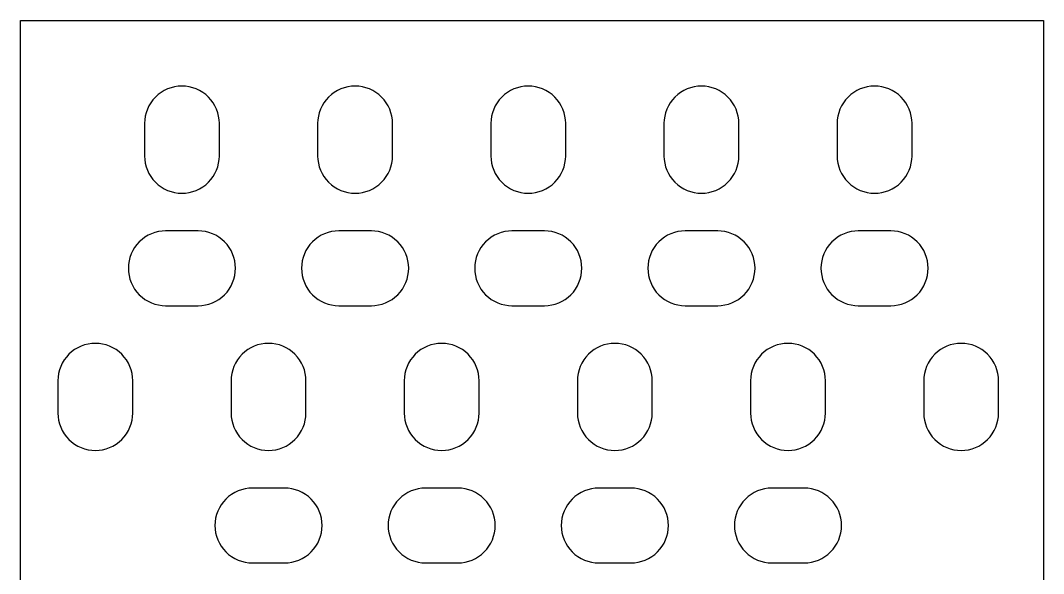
# Model space of a CAD drawing. Header units: millimetres. Extents: x 0 to 2999, y -24 to 432.
# Drawn here: x 2081.6 to 2518.8, y 195.4 to 432 of the extents above; entities that cross this region are included whole.
import ezdxf

# ---------------------------------------------------------------- set-up
doc = ezdxf.new("R2010")
doc.units = ezdxf.units.MM
doc.layers.add('CORTE', color=7, linetype='CONTINUOUS')

msp = doc.modelspace()

# ---------------------------------------------------------------- linework, layer by layer
at = {"layer": 'CORTE'}
for points in [[(2518.8, 0), (2081.6, 0), (2081.6, 432), (2518.8, 432), (2518.8, 0)], [(2153.72, 403.59), (2152.17, 403.82), (2150.6, 403.9), (2149.03, 403.82), (2147.48, 403.59), (2145.96, 403.21), (2144.48, 402.68), (2143.06, 402.01), (2141.71, 401.2), (2140.45, 400.27), (2139.29, 399.21), (2138.23, 398.05), (2137.3, 396.79), (2136.49, 395.44), (2135.82, 394.02), (2135.29, 392.54), (2134.91, 391.02), (2134.68, 389.47), (2134.6, 388), (2134.6, 388), (2134.6, 387.9), (2134.6, 374.1), (2134.6, 374), (2134.6, 374), (2134.68, 372.53), (2134.91, 370.98), (2135.29, 369.46), (2135.82, 367.98), (2136.49, 366.56), (2137.3, 365.21), (2138.23, 363.95), (2139.29, 362.79), (2140.45, 361.73), (2141.71, 360.8), (2143.06, 359.99), (2144.48, 359.32), (2145.96, 358.79), (2147.48, 358.41), (2149.03, 358.18), (2150.6, 358.1), (2152.17, 358.18), (2153.72, 358.41), (2155.24, 358.79), (2156.72, 359.32), (2158.14, 359.99), (2159.49, 360.8), (2160.75, 361.73), (2161.91, 362.79), (2162.97, 363.95), (2163.9, 365.21), (2164.71, 366.56), (2165.38, 367.98), (2165.91, 369.46), (2166.29, 370.98), (2166.52, 372.53), (2166.6, 374), (2166.6, 374), (2166.6, 374.1), (2166.6, 387.9), (2166.6, 388), (2166.6, 388), (2166.52, 389.47), (2166.29, 391.02), (2165.91, 392.54), (2165.38, 394.02), (2164.71, 395.44), (2163.9, 396.79), (2162.97, 398.05), (2161.91, 399.21), (2160.75, 400.27), (2159.49, 401.2), (2158.14, 402.01), (2156.72, 402.68), (2155.24, 403.21), (2153.72, 403.59)], [(2229.24, 403.21), (2227.72, 403.59), (2226.17, 403.82), (2224.6, 403.9), (2223.03, 403.82), (2221.48, 403.59), (2219.96, 403.21), (2218.48, 402.68), (2217.06, 402.01), (2215.71, 401.2), (2214.45, 400.27), (2213.29, 399.21), (2212.23, 398.05), (2211.3, 396.79), (2210.49, 395.44), (2209.82, 394.02), (2209.29, 392.54), (2208.91, 391.02), (2208.68, 389.47), (2208.6, 388), (2208.6, 388), (2208.6, 387.9), (2208.6, 374.1), (2208.6, 374), (2208.6, 374), (2208.68, 372.53), (2208.91, 370.98), (2209.29, 369.46), (2209.82, 367.98), (2210.49, 366.56), (2211.3, 365.21), (2212.23, 363.95), (2213.29, 362.79), (2214.45, 361.73), (2215.71, 360.8), (2217.06, 359.99), (2218.48, 359.32), (2219.96, 358.79), (2221.48, 358.41), (2223.03, 358.18), (2224.6, 358.1), (2226.17, 358.18), (2227.72, 358.41), (2229.24, 358.79), (2230.72, 359.32), (2232.14, 359.99), (2233.49, 360.8), (2234.75, 361.73), (2235.91, 362.79), (2236.97, 363.95), (2237.9, 365.21), (2238.71, 366.56), (2239.38, 367.98), (2239.91, 369.46), (2240.29, 370.98), (2240.52, 372.53), (2240.6, 374), (2240.6, 374), (2240.6, 374.1), (2240.6, 387.9), (2240.6, 388), (2240.6, 388), (2240.52, 389.47), (2240.29, 391.02), (2239.91, 392.54), (2239.38, 394.02), (2238.71, 395.44), (2237.9, 396.79), (2236.97, 398.05), (2235.91, 399.21), (2234.75, 400.27), (2233.49, 401.2), (2232.14, 402.01), (2230.72, 402.68), (2229.24, 403.21)], [(2304.72, 402.68), (2303.24, 403.21), (2301.72, 403.59), (2300.17, 403.82), (2298.6, 403.9), (2297.03, 403.82), (2295.48, 403.59), (2293.96, 403.21), (2292.48, 402.68), (2291.06, 402.01), (2289.71, 401.2), (2288.45, 400.27), (2287.29, 399.21), (2286.23, 398.05), (2285.3, 396.79), (2284.49, 395.44), (2283.82, 394.02), (2283.29, 392.54), (2282.91, 391.02), (2282.68, 389.47), (2282.6, 388), (2282.6, 388), (2282.6, 387.9), (2282.6, 374.1), (2282.6, 374), (2282.6, 374), (2282.68, 372.53), (2282.91, 370.98), (2283.29, 369.46), (2283.82, 367.98), (2284.49, 366.56), (2285.3, 365.21), (2286.23, 363.95), (2287.29, 362.79), (2288.45, 361.73), (2289.71, 360.8), (2291.06, 359.99), (2292.48, 359.32), (2293.96, 358.79), (2295.48, 358.41), (2297.03, 358.18), (2298.6, 358.1), (2300.17, 358.18), (2301.72, 358.41), (2303.24, 358.79), (2304.72, 359.32), (2306.14, 359.99), (2307.49, 360.8), (2308.75, 361.73), (2309.91, 362.79), (2310.97, 363.95), (2311.9, 365.21), (2312.71, 366.56), (2313.38, 367.98), (2313.91, 369.46), (2314.29, 370.98), (2314.52, 372.53), (2314.6, 374), (2314.6, 374), (2314.6, 374.1), (2314.6, 387.9), (2314.6, 388), (2314.6, 388), (2314.52, 389.47), (2314.29, 391.02), (2313.91, 392.54), (2313.38, 394.02), (2312.71, 395.44), (2311.9, 396.79), (2310.97, 398.05), (2309.91, 399.21), (2308.75, 400.27), (2307.49, 401.2), (2306.14, 402.01), (2304.72, 402.68)], [(2380.14, 402.01), (2378.72, 402.68), (2377.24, 403.21), (2375.72, 403.59), (2374.17, 403.82), (2372.6, 403.9), (2371.03, 403.82), (2369.48, 403.59), (2367.96, 403.21), (2366.48, 402.68), (2365.06, 402.01), (2363.71, 401.2), (2362.45, 400.27), (2361.29, 399.21), (2360.23, 398.05), (2359.3, 396.79), (2358.49, 395.44), (2357.82, 394.02), (2357.29, 392.54), (2356.91, 391.02), (2356.68, 389.47), (2356.6, 388), (2356.6, 388), (2356.6, 387.9), (2356.6, 374.1), (2356.6, 374), (2356.6, 374), (2356.68, 372.53), (2356.91, 370.98), (2357.29, 369.46), (2357.82, 367.98), (2358.49, 366.56), (2359.3, 365.21), (2360.23, 363.95), (2361.29, 362.79), (2362.45, 361.73), (2363.71, 360.8), (2365.06, 359.99), (2366.48, 359.32), (2367.96, 358.79), (2369.48, 358.41), (2371.03, 358.18), (2372.6, 358.1), (2374.17, 358.18), (2375.72, 358.41), (2377.24, 358.79), (2378.72, 359.32), (2380.14, 359.99), (2381.49, 360.8), (2382.75, 361.73), (2383.91, 362.79), (2384.97, 363.95), (2385.9, 365.21), (2386.71, 366.56), (2387.38, 367.98), (2387.91, 369.46), (2388.29, 370.98), (2388.52, 372.53), (2388.6, 374), (2388.6, 374), (2388.6, 374.1), (2388.6, 387.9), (2388.6, 388), (2388.6, 388), (2388.52, 389.47), (2388.29, 391.02), (2387.91, 392.54), (2387.38, 394.02), (2386.71, 395.44), (2385.9, 396.79), (2384.97, 398.05), (2383.91, 399.21), (2382.75, 400.27), (2381.49, 401.2), (2380.14, 402.01)], [(2455.49, 401.2), (2454.14, 402.01), (2452.72, 402.68), (2451.24, 403.21), (2449.72, 403.59), (2448.17, 403.82), (2446.6, 403.9), (2445.03, 403.82), (2443.48, 403.59), (2441.96, 403.21), (2440.48, 402.68), (2439.06, 402.01), (2437.71, 401.2), (2436.45, 400.27), (2435.29, 399.21), (2434.23, 398.05), (2433.3, 396.79), (2432.49, 395.44), (2431.82, 394.02), (2431.29, 392.54), (2430.91, 391.02), (2430.68, 389.47), (2430.6, 388), (2430.6, 388), (2430.6, 387.9), (2430.6, 374.1), (2430.6, 374), (2430.6, 374), (2430.68, 372.53), (2430.91, 370.98), (2431.29, 369.46), (2431.82, 367.98), (2432.49, 366.56), (2433.3, 365.21), (2434.23, 363.95), (2435.29, 362.79), (2436.45, 361.73), (2437.71, 360.8), (2439.06, 359.99), (2440.48, 359.32), (2441.96, 358.79), (2443.48, 358.41), (2445.03, 358.18), (2446.6, 358.1), (2448.17, 358.18), (2449.72, 358.41), (2451.24, 358.79), (2452.72, 359.32), (2454.14, 359.99), (2455.49, 360.8), (2456.75, 361.73), (2457.91, 362.79), (2458.97, 363.95), (2459.9, 365.21), (2460.71, 366.56), (2461.38, 367.98), (2461.91, 369.46), (2462.29, 370.98), (2462.52, 372.53), (2462.6, 374), (2462.6, 374), (2462.6, 374.1), (2462.6, 387.9), (2462.6, 388), (2462.6, 388), (2462.52, 389.47), (2462.29, 391.02), (2461.91, 392.54), (2461.38, 394.02), (2460.71, 395.44), (2459.9, 396.79), (2458.97, 398.05), (2457.91, 399.21), (2456.75, 400.27), (2455.49, 401.2)], [(2162.14, 310.69), (2163.62, 311.22), (2165.04, 311.89), (2166.39, 312.7), (2167.65, 313.63), (2168.81, 314.69), (2169.87, 315.85), (2170.8, 317.11), (2171.61, 318.46), (2172.28, 319.88), (2172.81, 321.36), (2173.19, 322.88), (2173.42, 324.43), (2173.5, 326), (2173.42, 327.57), (2173.19, 329.12), (2172.81, 330.64), (2172.28, 332.12), (2171.61, 333.54), (2170.8, 334.89), (2169.87, 336.15), (2168.81, 337.31), (2167.65, 338.37), (2166.39, 339.3), (2165.04, 340.11), (2163.62, 340.78), (2162.14, 341.31), (2160.62, 341.69), (2159.07, 341.92), (2157.6, 342), (2157.6, 342), (2157.5, 342), (2143.7, 342), (2143.6, 342), (2143.6, 342), (2142.13, 341.92), (2140.58, 341.69), (2139.06, 341.31), (2137.58, 340.78), (2136.16, 340.11), (2134.81, 339.3), (2133.55, 338.37), (2132.39, 337.31), (2131.33, 336.15), (2130.4, 334.89), (2129.59, 333.54), (2128.92, 332.12), (2128.39, 330.64), (2128.01, 329.12), (2127.78, 327.57), (2127.7, 326), (2127.78, 324.43), (2128.01, 322.88), (2128.39, 321.36), (2128.92, 319.88), (2129.59, 318.46), (2130.4, 317.11), (2131.33, 315.85), (2132.39, 314.69), (2133.55, 313.63), (2134.81, 312.7), (2136.16, 311.89), (2137.58, 311.22), (2139.06, 310.69), (2140.58, 310.31), (2142.13, 310.08), (2143.6, 310), (2143.6, 310), (2143.7, 310), (2157.5, 310), (2157.6, 310), (2157.6, 310), (2159.07, 310.08), (2160.62, 310.31), (2162.14, 310.69)], [(2234.62, 310.31), (2236.14, 310.69), (2237.62, 311.22), (2239.04, 311.89), (2240.39, 312.7), (2241.65, 313.63), (2242.81, 314.69), (2243.87, 315.85), (2244.8, 317.11), (2245.61, 318.46), (2246.28, 319.88), (2246.81, 321.36), (2247.19, 322.88), (2247.42, 324.43), (2247.5, 326), (2247.42, 327.57), (2247.19, 329.12), (2246.81, 330.64), (2246.28, 332.12), (2245.61, 333.54), (2244.8, 334.89), (2243.87, 336.15), (2242.81, 337.31), (2241.65, 338.37), (2240.39, 339.3), (2239.04, 340.11), (2237.62, 340.78), (2236.14, 341.31), (2234.62, 341.69), (2233.07, 341.92), (2231.6, 342), (2231.6, 342), (2231.5, 342), (2217.7, 342), (2217.6, 342), (2217.6, 342), (2216.13, 341.92), (2214.58, 341.69), (2213.06, 341.31), (2211.58, 340.78), (2210.16, 340.11), (2208.81, 339.3), (2207.55, 338.37), (2206.39, 337.31), (2205.33, 336.15), (2204.4, 334.89), (2203.59, 333.54), (2202.92, 332.12), (2202.39, 330.64), (2202.01, 329.12), (2201.78, 327.57), (2201.7, 326), (2201.78, 324.43), (2202.01, 322.88), (2202.39, 321.36), (2202.92, 319.88), (2203.59, 318.46), (2204.4, 317.11), (2205.33, 315.85), (2206.39, 314.69), (2207.55, 313.63), (2208.81, 312.7), (2210.16, 311.89), (2211.58, 311.22), (2213.06, 310.69), (2214.58, 310.31), (2216.13, 310.08), (2217.6, 310), (2217.6, 310), (2217.7, 310), (2231.5, 310), (2231.6, 310), (2231.6, 310), (2233.07, 310.08), (2234.62, 310.31)], [(2307.07, 310.08), (2308.62, 310.31), (2310.14, 310.69), (2311.62, 311.22), (2313.04, 311.89), (2314.39, 312.7), (2315.65, 313.63), (2316.81, 314.69), (2317.87, 315.85), (2318.8, 317.11), (2319.61, 318.46), (2320.28, 319.88), (2320.81, 321.36), (2321.19, 322.88), (2321.42, 324.43), (2321.5, 326), (2321.42, 327.57), (2321.19, 329.12), (2320.81, 330.64), (2320.28, 332.12), (2319.61, 333.54), (2318.8, 334.89), (2317.87, 336.15), (2316.81, 337.31), (2315.65, 338.37), (2314.39, 339.3), (2313.04, 340.11), (2311.62, 340.78), (2310.14, 341.31), (2308.62, 341.69), (2307.07, 341.92), (2305.6, 342), (2305.6, 342), (2305.5, 342), (2291.7, 342), (2291.6, 342), (2291.6, 342), (2290.13, 341.92), (2288.58, 341.69), (2287.06, 341.31), (2285.58, 340.78), (2284.16, 340.11), (2282.81, 339.3), (2281.55, 338.37), (2280.39, 337.31), (2279.33, 336.15), (2278.4, 334.89), (2277.59, 333.54), (2276.92, 332.12), (2276.39, 330.64), (2276.01, 329.12), (2275.78, 327.57), (2275.7, 326), (2275.78, 324.43), (2276.01, 322.88), (2276.39, 321.36), (2276.92, 319.88), (2277.59, 318.46), (2278.4, 317.11), (2279.33, 315.85), (2280.39, 314.69), (2281.55, 313.63), (2282.81, 312.7), (2284.16, 311.89), (2285.58, 311.22), (2287.06, 310.69), (2288.58, 310.31), (2290.13, 310.08), (2291.6, 310), (2291.6, 310), (2291.7, 310), (2305.5, 310), (2305.6, 310), (2305.6, 310), (2307.07, 310.08)], [(2379.6, 310), (2381.07, 310.08), (2382.62, 310.31), (2384.14, 310.69), (2385.62, 311.22), (2387.04, 311.89), (2388.39, 312.7), (2389.65, 313.63), (2390.81, 314.69), (2391.87, 315.85), (2392.8, 317.11), (2393.61, 318.46), (2394.28, 319.88), (2394.81, 321.36), (2395.19, 322.88), (2395.42, 324.43), (2395.5, 326), (2395.42, 327.57), (2395.19, 329.12), (2394.81, 330.64), (2394.28, 332.12), (2393.61, 333.54), (2392.8, 334.89), (2391.87, 336.15), (2390.81, 337.31), (2389.65, 338.37), (2388.39, 339.3), (2387.04, 340.11), (2385.62, 340.78), (2384.14, 341.31), (2382.62, 341.69), (2381.07, 341.92), (2379.6, 342), (2379.6, 342), (2379.5, 342), (2365.7, 342), (2365.6, 342), (2365.6, 342), (2364.13, 341.92), (2362.58, 341.69), (2361.06, 341.31), (2359.58, 340.78), (2358.16, 340.11), (2356.81, 339.3), (2355.55, 338.37), (2354.39, 337.31), (2353.33, 336.15), (2352.4, 334.89), (2351.59, 333.54), (2350.92, 332.12), (2350.39, 330.64), (2350.01, 329.12), (2349.78, 327.57), (2349.7, 326), (2349.78, 324.43), (2350.01, 322.88), (2350.39, 321.36), (2350.92, 319.88), (2351.59, 318.46), (2352.4, 317.11), (2353.33, 315.85), (2354.39, 314.69), (2355.55, 313.63), (2356.81, 312.7), (2358.16, 311.89), (2359.58, 311.22), (2361.06, 310.69), (2362.58, 310.31), (2364.13, 310.08), (2365.6, 310), (2365.6, 310), (2365.7, 310), (2379.5, 310), (2379.6, 310), (2379.6, 310)], [(2453.6, 310), (2453.6, 310), (2455.07, 310.08), (2456.62, 310.31), (2458.14, 310.69), (2459.62, 311.22), (2461.04, 311.89), (2462.39, 312.7), (2463.65, 313.63), (2464.81, 314.69), (2465.87, 315.85), (2466.8, 317.11), (2467.61, 318.46), (2468.28, 319.88), (2468.81, 321.36), (2469.19, 322.88), (2469.42, 324.43), (2469.5, 326), (2469.42, 327.57), (2469.19, 329.12), (2468.81, 330.64), (2468.28, 332.12), (2467.61, 333.54), (2466.8, 334.89), (2465.87, 336.15), (2464.81, 337.31), (2463.65, 338.37), (2462.39, 339.3), (2461.04, 340.11), (2459.62, 340.78), (2458.14, 341.31), (2456.62, 341.69), (2455.07, 341.92), (2453.6, 342), (2453.6, 342), (2453.5, 342), (2439.7, 342), (2439.6, 342), (2439.6, 342), (2438.13, 341.92), (2436.58, 341.69), (2435.06, 341.31), (2433.58, 340.78), (2432.16, 340.11), (2430.81, 339.3), (2429.55, 338.37), (2428.39, 337.31), (2427.33, 336.15), (2426.4, 334.89), (2425.59, 333.54), (2424.92, 332.12), (2424.39, 330.64), (2424.01, 329.12), (2423.78, 327.57), (2423.7, 326), (2423.78, 324.43), (2424.01, 322.88), (2424.39, 321.36), (2424.92, 319.88), (2425.59, 318.46), (2426.4, 317.11), (2427.33, 315.85), (2428.39, 314.69), (2429.55, 313.63), (2430.81, 312.7), (2432.16, 311.89), (2433.58, 311.22), (2435.06, 310.69), (2436.58, 310.31), (2438.13, 310.08), (2439.6, 310), (2439.6, 310), (2439.7, 310), (2453.5, 310), (2453.6, 310)], [(2107.48, 292.68), (2106.06, 292.01), (2104.71, 291.2), (2103.45, 290.27), (2102.29, 289.21), (2101.23, 288.05), (2100.3, 286.79), (2099.49, 285.44), (2098.82, 284.02), (2098.29, 282.54), (2097.91, 281.02), (2097.68, 279.47), (2097.6, 278), (2097.6, 278), (2097.6, 277.9), (2097.6, 264.1), (2097.6, 264), (2097.6, 264), (2097.68, 262.53), (2097.91, 260.98), (2098.29, 259.46), (2098.82, 257.98), (2099.49, 256.56), (2100.3, 255.21), (2101.23, 253.95), (2102.29, 252.79), (2103.45, 251.73), (2104.71, 250.8), (2106.06, 249.99), (2107.48, 249.32), (2108.96, 248.79), (2110.48, 248.41), (2112.03, 248.18), (2113.6, 248.1), (2115.17, 248.18), (2116.72, 248.41), (2118.24, 248.79), (2119.72, 249.32), (2121.14, 249.99), (2122.49, 250.8), (2123.75, 251.73), (2124.91, 252.79), (2125.97, 253.95), (2126.9, 255.21), (2127.71, 256.56), (2128.38, 257.98), (2128.91, 259.46), (2129.29, 260.98), (2129.52, 262.53), (2129.6, 264), (2129.6, 264), (2129.6, 264.1), (2129.6, 277.9), (2129.6, 278), (2129.6, 278), (2129.52, 279.47), (2129.29, 281.02), (2128.91, 282.54), (2128.38, 284.02), (2127.71, 285.44), (2126.9, 286.79), (2125.97, 288.05), (2124.91, 289.21), (2123.75, 290.27), (2122.49, 291.2), (2121.14, 292.01), (2119.72, 292.68), (2118.24, 293.21), (2116.72, 293.59), (2115.17, 293.82), (2113.6, 293.9), (2112.03, 293.82), (2110.48, 293.59), (2108.96, 293.21), (2107.48, 292.68)], [(2182.96, 293.21), (2181.48, 292.68), (2180.06, 292.01), (2178.71, 291.2), (2177.45, 290.27), (2176.29, 289.21), (2175.23, 288.05), (2174.3, 286.79), (2173.49, 285.44), (2172.82, 284.02), (2172.29, 282.54), (2171.91, 281.02), (2171.68, 279.47), (2171.6, 278), (2171.6, 278), (2171.6, 277.9), (2171.6, 264.1), (2171.6, 264), (2171.6, 264), (2171.68, 262.53), (2171.91, 260.98), (2172.29, 259.46), (2172.82, 257.98), (2173.49, 256.56), (2174.3, 255.21), (2175.23, 253.95), (2176.29, 252.79), (2177.45, 251.73), (2178.71, 250.8), (2180.06, 249.99), (2181.48, 249.32), (2182.96, 248.79), (2184.48, 248.41), (2186.03, 248.18), (2187.6, 248.1), (2189.17, 248.18), (2190.72, 248.41), (2192.24, 248.79), (2193.72, 249.32), (2195.14, 249.99), (2196.49, 250.8), (2197.75, 251.73), (2198.91, 252.79), (2199.97, 253.95), (2200.9, 255.21), (2201.71, 256.56), (2202.38, 257.98), (2202.91, 259.46), (2203.29, 260.98), (2203.52, 262.53), (2203.6, 264), (2203.6, 264), (2203.6, 264.1), (2203.6, 277.9), (2203.6, 278), (2203.6, 278), (2203.52, 279.47), (2203.29, 281.02), (2202.91, 282.54), (2202.38, 284.02), (2201.71, 285.44), (2200.9, 286.79), (2199.97, 288.05), (2198.91, 289.21), (2197.75, 290.27), (2196.49, 291.2), (2195.14, 292.01), (2193.72, 292.68), (2192.24, 293.21), (2190.72, 293.59), (2189.17, 293.82), (2187.6, 293.9), (2186.03, 293.82), (2184.48, 293.59), (2182.96, 293.21)], [(2258.48, 293.59), (2256.96, 293.21), (2255.48, 292.68), (2254.06, 292.01), (2252.71, 291.2), (2251.45, 290.27), (2250.29, 289.21), (2249.23, 288.05), (2248.3, 286.79), (2247.49, 285.44), (2246.82, 284.02), (2246.29, 282.54), (2245.91, 281.02), (2245.68, 279.47), (2245.6, 278), (2245.6, 278), (2245.6, 277.9), (2245.6, 264.1), (2245.6, 264), (2245.6, 264), (2245.68, 262.53), (2245.91, 260.98), (2246.29, 259.46), (2246.82, 257.98), (2247.49, 256.56), (2248.3, 255.21), (2249.23, 253.95), (2250.29, 252.79), (2251.45, 251.73), (2252.71, 250.8), (2254.06, 249.99), (2255.48, 249.32), (2256.96, 248.79), (2258.48, 248.41), (2260.03, 248.18), (2261.6, 248.1), (2263.17, 248.18), (2264.72, 248.41), (2266.24, 248.79), (2267.72, 249.32), (2269.14, 249.99), (2270.49, 250.8), (2271.75, 251.73), (2272.91, 252.79), (2273.97, 253.95), (2274.9, 255.21), (2275.71, 256.56), (2276.38, 257.98), (2276.91, 259.46), (2277.29, 260.98), (2277.52, 262.53), (2277.6, 264), (2277.6, 264), (2277.6, 264.1), (2277.6, 277.9), (2277.6, 278), (2277.6, 278), (2277.52, 279.47), (2277.29, 281.02), (2276.91, 282.54), (2276.38, 284.02), (2275.71, 285.44), (2274.9, 286.79), (2273.97, 288.05), (2272.91, 289.21), (2271.75, 290.27), (2270.49, 291.2), (2269.14, 292.01), (2267.72, 292.68), (2266.24, 293.21), (2264.72, 293.59), (2263.17, 293.82), (2261.6, 293.9), (2260.03, 293.82), (2258.48, 293.59)], [(2334.03, 293.82), (2332.48, 293.59), (2330.96, 293.21), (2329.48, 292.68), (2328.06, 292.01), (2326.71, 291.2), (2325.45, 290.27), (2324.29, 289.21), (2323.23, 288.05), (2322.3, 286.79), (2321.49, 285.44), (2320.82, 284.02), (2320.29, 282.54), (2319.91, 281.02), (2319.68, 279.47), (2319.6, 278), (2319.6, 278), (2319.6, 277.9), (2319.6, 264.1), (2319.6, 264), (2319.6, 264), (2319.68, 262.53), (2319.91, 260.98), (2320.29, 259.46), (2320.82, 257.98), (2321.49, 256.56), (2322.3, 255.21), (2323.23, 253.95), (2324.29, 252.79), (2325.45, 251.73), (2326.71, 250.8), (2328.06, 249.99), (2329.48, 249.32), (2330.96, 248.79), (2332.48, 248.41), (2334.03, 248.18), (2335.6, 248.1), (2337.17, 248.18), (2338.72, 248.41), (2340.24, 248.79), (2341.72, 249.32), (2343.14, 249.99), (2344.49, 250.8), (2345.75, 251.73), (2346.91, 252.79), (2347.97, 253.95), (2348.9, 255.21), (2349.71, 256.56), (2350.38, 257.98), (2350.91, 259.46), (2351.29, 260.98), (2351.52, 262.53), (2351.6, 264), (2351.6, 264), (2351.6, 264.1), (2351.6, 277.9), (2351.6, 278), (2351.6, 278), (2351.52, 279.47), (2351.29, 281.02), (2350.91, 282.54), (2350.38, 284.02), (2349.71, 285.44), (2348.9, 286.79), (2347.97, 288.05), (2346.91, 289.21), (2345.75, 290.27), (2344.49, 291.2), (2343.14, 292.01), (2341.72, 292.68), (2340.24, 293.21), (2338.72, 293.59), (2337.17, 293.82), (2335.6, 293.9), (2334.03, 293.82)], [(2409.6, 293.9), (2408.03, 293.82), (2406.48, 293.59), (2404.96, 293.21), (2403.48, 292.68), (2402.06, 292.01), (2400.71, 291.2), (2399.45, 290.27), (2398.29, 289.21), (2397.23, 288.05), (2396.3, 286.79), (2395.49, 285.44), (2394.82, 284.02), (2394.29, 282.54), (2393.91, 281.02), (2393.68, 279.47), (2393.6, 278), (2393.6, 278), (2393.6, 277.9), (2393.6, 264.1), (2393.6, 264), (2393.6, 264), (2393.68, 262.53), (2393.91, 260.98), (2394.29, 259.46), (2394.82, 257.98), (2395.49, 256.56), (2396.3, 255.21), (2397.23, 253.95), (2398.29, 252.79), (2399.45, 251.73), (2400.71, 250.8), (2402.06, 249.99), (2403.48, 249.32), (2404.96, 248.79), (2406.48, 248.41), (2408.03, 248.18), (2409.6, 248.1), (2411.17, 248.18), (2412.72, 248.41), (2414.24, 248.79), (2415.72, 249.32), (2417.14, 249.99), (2418.49, 250.8), (2419.75, 251.73), (2420.91, 252.79), (2421.97, 253.95), (2422.9, 255.21), (2423.71, 256.56), (2424.38, 257.98), (2424.91, 259.46), (2425.29, 260.98), (2425.52, 262.53), (2425.6, 264), (2425.6, 264), (2425.6, 264.1), (2425.6, 277.9), (2425.6, 278), (2425.6, 278), (2425.52, 279.47), (2425.29, 281.02), (2424.91, 282.54), (2424.38, 284.02), (2423.71, 285.44), (2422.9, 286.79), (2421.97, 288.05), (2420.91, 289.21), (2419.75, 290.27), (2418.49, 291.2), (2417.14, 292.01), (2415.72, 292.68), (2414.24, 293.21), (2412.72, 293.59), (2411.17, 293.82), (2409.6, 293.9)], [(2485.17, 293.82), (2483.6, 293.9), (2482.03, 293.82), (2480.48, 293.59), (2478.96, 293.21), (2477.48, 292.68), (2476.06, 292.01), (2474.71, 291.2), (2473.45, 290.27), (2472.29, 289.21), (2471.23, 288.05), (2470.3, 286.79), (2469.49, 285.44), (2468.82, 284.02), (2468.29, 282.54), (2467.91, 281.02), (2467.68, 279.47), (2467.6, 278), (2467.6, 278), (2467.6, 277.9), (2467.6, 264.1), (2467.6, 264), (2467.6, 264), (2467.68, 262.53), (2467.91, 260.98), (2468.29, 259.46), (2468.82, 257.98), (2469.49, 256.56), (2470.3, 255.21), (2471.23, 253.95), (2472.29, 252.79), (2473.45, 251.73), (2474.71, 250.8), (2476.06, 249.99), (2477.48, 249.32), (2478.96, 248.79), (2480.48, 248.41), (2482.03, 248.18), (2483.6, 248.1), (2485.17, 248.18), (2486.72, 248.41), (2488.24, 248.79), (2489.72, 249.32), (2491.14, 249.99), (2492.49, 250.8), (2493.75, 251.73), (2494.91, 252.79), (2495.97, 253.95), (2496.9, 255.21), (2497.71, 256.56), (2498.38, 257.98), (2498.91, 259.46), (2499.29, 260.98), (2499.52, 262.53), (2499.6, 264), (2499.6, 264), (2499.6, 264.1), (2499.6, 277.9), (2499.6, 278), (2499.6, 278), (2499.52, 279.47), (2499.29, 281.02), (2498.91, 282.54), (2498.38, 284.02), (2497.71, 285.44), (2496.9, 286.79), (2495.97, 288.05), (2494.91, 289.21), (2493.75, 290.27), (2492.49, 291.2), (2491.14, 292.01), (2489.72, 292.68), (2488.24, 293.21), (2486.72, 293.59), (2485.17, 293.82)], [(2204.65, 203.63), (2205.81, 204.69), (2206.87, 205.85), (2207.8, 207.11), (2208.61, 208.46), (2209.28, 209.88), (2209.81, 211.36), (2210.19, 212.88), (2210.42, 214.43), (2210.5, 216), (2210.42, 217.57), (2210.19, 219.12), (2209.81, 220.64), (2209.28, 222.12), (2208.61, 223.54), (2207.8, 224.89), (2206.87, 226.15), (2205.81, 227.31), (2204.65, 228.37), (2203.39, 229.3), (2202.04, 230.11), (2200.62, 230.78), (2199.14, 231.31), (2197.62, 231.69), (2196.07, 231.92), (2194.6, 232), (2194.6, 232), (2194.5, 232), (2180.7, 232), (2180.6, 232), (2180.6, 232), (2179.13, 231.92), (2177.58, 231.69), (2176.06, 231.31), (2174.58, 230.78), (2173.16, 230.11), (2171.81, 229.3), (2170.55, 228.37), (2169.39, 227.31), (2168.33, 226.15), (2167.4, 224.89), (2166.59, 223.54), (2165.92, 222.12), (2165.39, 220.64), (2165.01, 219.12), (2164.78, 217.57), (2164.7, 216), (2164.78, 214.43), (2165.01, 212.88), (2165.39, 211.36), (2165.92, 209.88), (2166.59, 208.46), (2167.4, 207.11), (2168.33, 205.85), (2169.39, 204.69), (2170.55, 203.63), (2171.81, 202.7), (2173.16, 201.89), (2174.58, 201.22), (2176.06, 200.69), (2177.58, 200.31), (2179.13, 200.08), (2180.6, 200), (2180.6, 200), (2180.7, 200), (2194.5, 200), (2194.6, 200), (2194.6, 200), (2196.07, 200.08), (2197.62, 200.31), (2199.14, 200.69), (2200.62, 201.22), (2202.04, 201.89), (2203.39, 202.7), (2204.65, 203.63)], [(2277.39, 202.7), (2278.65, 203.63), (2279.81, 204.69), (2280.87, 205.85), (2281.8, 207.11), (2282.61, 208.46), (2283.28, 209.88), (2283.81, 211.36), (2284.19, 212.88), (2284.42, 214.43), (2284.5, 216), (2284.42, 217.57), (2284.19, 219.12), (2283.81, 220.64), (2283.28, 222.12), (2282.61, 223.54), (2281.8, 224.89), (2280.87, 226.15), (2279.81, 227.31), (2278.65, 228.37), (2277.39, 229.3), (2276.04, 230.11), (2274.62, 230.78), (2273.14, 231.31), (2271.62, 231.69), (2270.07, 231.92), (2268.6, 232), (2268.6, 232), (2268.5, 232), (2254.7, 232), (2254.6, 232), (2254.6, 232), (2253.13, 231.92), (2251.58, 231.69), (2250.06, 231.31), (2248.58, 230.78), (2247.16, 230.11), (2245.81, 229.3), (2244.55, 228.37), (2243.39, 227.31), (2242.33, 226.15), (2241.4, 224.89), (2240.59, 223.54), (2239.92, 222.12), (2239.39, 220.64), (2239.01, 219.12), (2238.78, 217.57), (2238.7, 216), (2238.78, 214.43), (2239.01, 212.88), (2239.39, 211.36), (2239.92, 209.88), (2240.59, 208.46), (2241.4, 207.11), (2242.33, 205.85), (2243.39, 204.69), (2244.55, 203.63), (2245.81, 202.7), (2247.16, 201.89), (2248.58, 201.22), (2250.06, 200.69), (2251.58, 200.31), (2253.13, 200.08), (2254.6, 200), (2254.6, 200), (2254.7, 200), (2268.5, 200), (2268.6, 200), (2268.6, 200), (2270.07, 200.08), (2271.62, 200.31), (2273.14, 200.69), (2274.62, 201.22), (2276.04, 201.89), (2277.39, 202.7)], [(2350.04, 201.89), (2351.39, 202.7), (2352.65, 203.63), (2353.81, 204.69), (2354.87, 205.85), (2355.8, 207.11), (2356.61, 208.46), (2357.28, 209.88), (2357.81, 211.36), (2358.19, 212.88), (2358.42, 214.43), (2358.5, 216), (2358.42, 217.57), (2358.19, 219.12), (2357.81, 220.64), (2357.28, 222.12), (2356.61, 223.54), (2355.8, 224.89), (2354.87, 226.15), (2353.81, 227.31), (2352.65, 228.37), (2351.39, 229.3), (2350.04, 230.11), (2348.62, 230.78), (2347.14, 231.31), (2345.62, 231.69), (2344.07, 231.92), (2342.6, 232), (2342.6, 232), (2342.5, 232), (2328.7, 232), (2328.6, 232), (2328.6, 232), (2327.13, 231.92), (2325.58, 231.69), (2324.06, 231.31), (2322.58, 230.78), (2321.16, 230.11), (2319.81, 229.3), (2318.55, 228.37), (2317.39, 227.31), (2316.33, 226.15), (2315.4, 224.89), (2314.59, 223.54), (2313.92, 222.12), (2313.39, 220.64), (2313.01, 219.12), (2312.78, 217.57), (2312.7, 216), (2312.78, 214.43), (2313.01, 212.88), (2313.39, 211.36), (2313.92, 209.88), (2314.59, 208.46), (2315.4, 207.11), (2316.33, 205.85), (2317.39, 204.69), (2318.55, 203.63), (2319.81, 202.7), (2321.16, 201.89), (2322.58, 201.22), (2324.06, 200.69), (2325.58, 200.31), (2327.13, 200.08), (2328.6, 200), (2328.6, 200), (2328.7, 200), (2342.5, 200), (2342.6, 200), (2342.6, 200), (2344.07, 200.08), (2345.62, 200.31), (2347.14, 200.69), (2348.62, 201.22), (2350.04, 201.89)], [(2422.62, 201.22), (2424.04, 201.89), (2425.39, 202.7), (2426.65, 203.63), (2427.81, 204.69), (2428.87, 205.85), (2429.8, 207.11), (2430.61, 208.46), (2431.28, 209.88), (2431.81, 211.36), (2432.19, 212.88), (2432.42, 214.43), (2432.5, 216), (2432.42, 217.57), (2432.19, 219.12), (2431.81, 220.64), (2431.28, 222.12), (2430.61, 223.54), (2429.8, 224.89), (2428.87, 226.15), (2427.81, 227.31), (2426.65, 228.37), (2425.39, 229.3), (2424.04, 230.11), (2422.62, 230.78), (2421.14, 231.31), (2419.62, 231.69), (2418.07, 231.92), (2416.6, 232), (2416.6, 232), (2416.5, 232), (2402.7, 232), (2402.6, 232), (2402.6, 232), (2401.13, 231.92), (2399.58, 231.69), (2398.06, 231.31), (2396.58, 230.78), (2395.16, 230.11), (2393.81, 229.3), (2392.55, 228.37), (2391.39, 227.31), (2390.33, 226.15), (2389.4, 224.89), (2388.59, 223.54), (2387.92, 222.12), (2387.39, 220.64), (2387.01, 219.12), (2386.78, 217.57), (2386.7, 216), (2386.78, 214.43), (2387.01, 212.88), (2387.39, 211.36), (2387.92, 209.88), (2388.59, 208.46), (2389.4, 207.11), (2390.33, 205.85), (2391.39, 204.69), (2392.55, 203.63), (2393.81, 202.7), (2395.16, 201.89), (2396.58, 201.22), (2398.06, 200.69), (2399.58, 200.31), (2401.13, 200.08), (2402.6, 200), (2402.6, 200), (2402.7, 200), (2416.5, 200), (2416.6, 200), (2416.6, 200), (2418.07, 200.08), (2419.62, 200.31), (2421.14, 200.69), (2422.62, 201.22)]]:
    msp.add_lwpolyline(points, close=True, dxfattribs=at)

doc.saveas('drawing.dxf')
